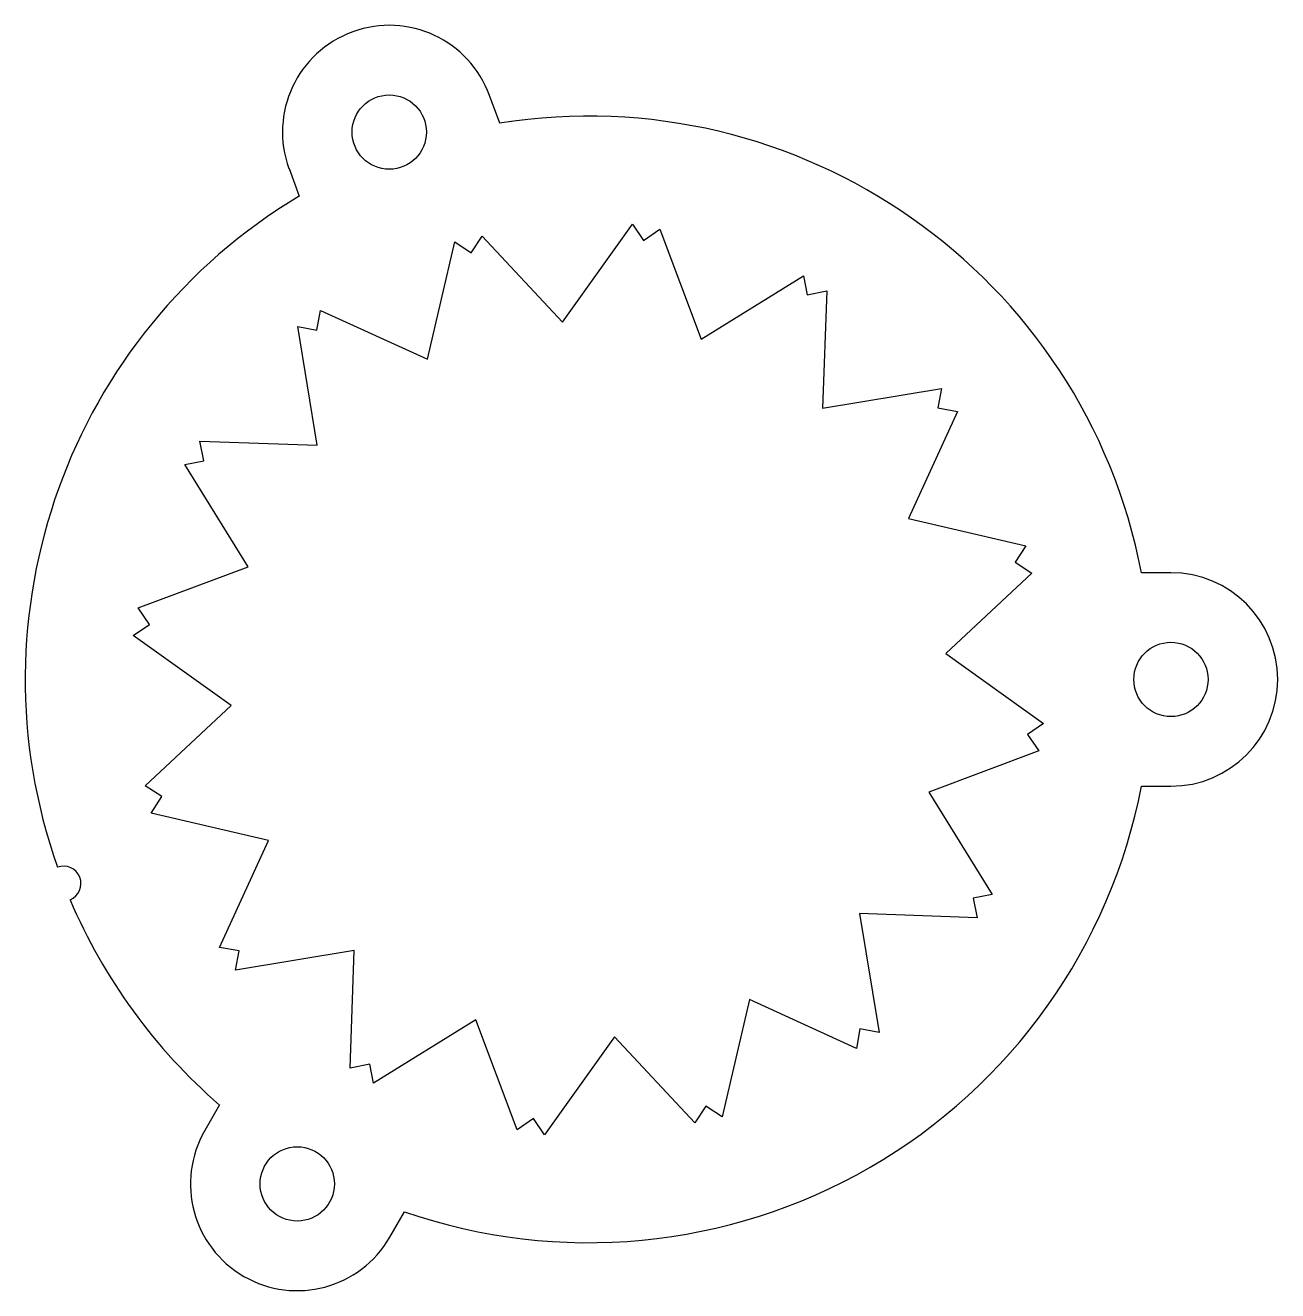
# Model space of a CAD drawing. Header units: millimetres. Extents: x -49 to 59, y -53 to 56.
import ezdxf

# ---------------------------------------------------------------- set-up
doc = ezdxf.new("R2010")
doc.units = ezdxf.units.MM

msp = doc.modelspace()

# ---------------------------------------------------------------- linework, layer by layer
for p, q in [((-7.65, 47.93), (-8.52, 50.32)), ((-25.81, 44.03), (-24.94, 41.64)), ((-10.1, 36.77), (-9.16, 38.21)), ((-9.16, 38.21), (-2.25, 30.8)), ((-2.25, 30.8), (3.8, 39.23)), ((3.8, 39.23), (4.73, 37.83)), ((4.73, 37.83), (6.16, 38.81)), ((6.16, 38.81), (9.7, 29.32)), ((-13.87, 27.59), (-11.51, 37.7)), ((-11.51, 37.7), (-10.1, 36.77)), ((9.7, 29.32), (18.52, 34.79)), ((18.52, 34.79), (18.85, 33.14)), ((18.85, 33.14), (20.54, 33.5)), ((20.54, 33.5), (20.18, 23.37)), ((-23.4, 30.1), (-23.09, 31.79)), ((-23.09, 31.79), (-13.87, 27.59)), ((-25.06, 30.42), (-23.4, 30.1)), ((-23.37, 20.18), (-25.06, 30.42)), ((20.18, 23.37), (30.42, 25.06)), ((30.42, 25.06), (30.1, 23.4)), ((31.79, 23.09), (27.59, 13.87)), ((30.1, 23.4), (31.79, 23.09)), ((-33.5, 20.54), (-23.37, 20.18)), ((-33.14, 18.85), (-33.5, 20.54)), ((-34.79, 18.52), (-33.14, 18.85)), ((-29.32, 9.7), (-34.79, 18.52)), ((27.59, 13.87), (37.7, 11.51)), ((37.7, 11.51), (36.77, 10.1)), ((36.77, 10.1), (38.21, 9.16)), ((-38.81, 6.16), (-29.32, 9.7)), ((38.21, 9.16), (30.8, 2.25)), ((50.2, 9.2), (47.66, 9.2)), ((-37.83, 4.73), (-38.81, 6.16)), ((-39.23, 3.8), (-37.83, 4.73)), ((-30.8, -2.25), (-39.23, 3.8)), ((30.8, 2.25), (39.23, -3.8)), ((-38.21, -9.16), (-30.8, -2.25)), ((39.23, -3.8), (37.83, -4.73)), ((37.83, -4.73), (38.81, -6.16)), ((38.81, -6.16), (29.32, -9.7)), ((-36.77, -10.1), (-38.21, -9.16)), ((29.32, -9.7), (34.79, -18.52)), ((47.66, -9.2), (50.2, -9.2)), ((-37.7, -11.51), (-36.77, -10.1)), ((-27.59, -13.87), (-37.7, -11.51)), ((-31.79, -23.09), (-27.59, -13.87)), ((34.79, -18.52), (33.14, -18.85)), ((33.14, -18.85), (33.5, -20.54)), ((23.37, -20.18), (25.06, -30.42)), ((33.5, -20.54), (23.37, -20.18)), ((-30.1, -23.4), (-31.79, -23.09)), ((-20.18, -23.37), (-30.42, -25.06)), ((-30.42, -25.06), (-30.1, -23.4)), ((-20.54, -33.5), (-20.18, -23.37)), ((13.87, -27.59), (11.51, -37.7)), ((23.09, -31.79), (13.87, -27.59)), ((-9.7, -29.32), (-18.52, -34.79)), ((-6.16, -38.81), (-9.7, -29.32)), ((23.4, -30.1), (23.09, -31.79)), ((25.06, -30.42), (23.4, -30.1)), ((2.25, -30.8), (-3.8, -39.23)), ((9.16, -38.21), (2.25, -30.8)), ((-18.85, -33.14), (-20.54, -33.5)), ((-18.52, -34.79), (-18.85, -33.14)), ((-31.8, -36.67), (-33.07, -38.87)), ((10.1, -36.77), (9.16, -38.21)), ((11.51, -37.7), (10.1, -36.77)), ((-4.73, -37.83), (-6.16, -38.81)), ((-3.8, -39.23), (-4.73, -37.83)), ((-17.13, -48.07), (-15.86, -45.87))]:
    msp.add_line(p, q)
for centre in [(-17.17, 47.17), (50.2, 0), (-25.1, -43.47)]:
    msp.add_circle(centre, 3.2)
for centre, radius, start, end in [((-17.17, 47.17), 9.2, 20, 200), ((0, 0), 48.54, 10.9262, 99.0738), ((0, 0), 48.54, 120.9262, 199.4793), ((50.2, 0), 9.2, -90, 90), ((0, 0), 48.54, 250.9262, 349.0738), ((-45.24, -17.59), 1.5, -67.8646, 110.3646), ((0, 0), 48.54, 203.0207, 229.0738), ((-25.1, -43.47), 9.2, 150, 330)]:
    msp.add_arc(centre, radius, start, end)

doc.saveas('drawing.dxf')
